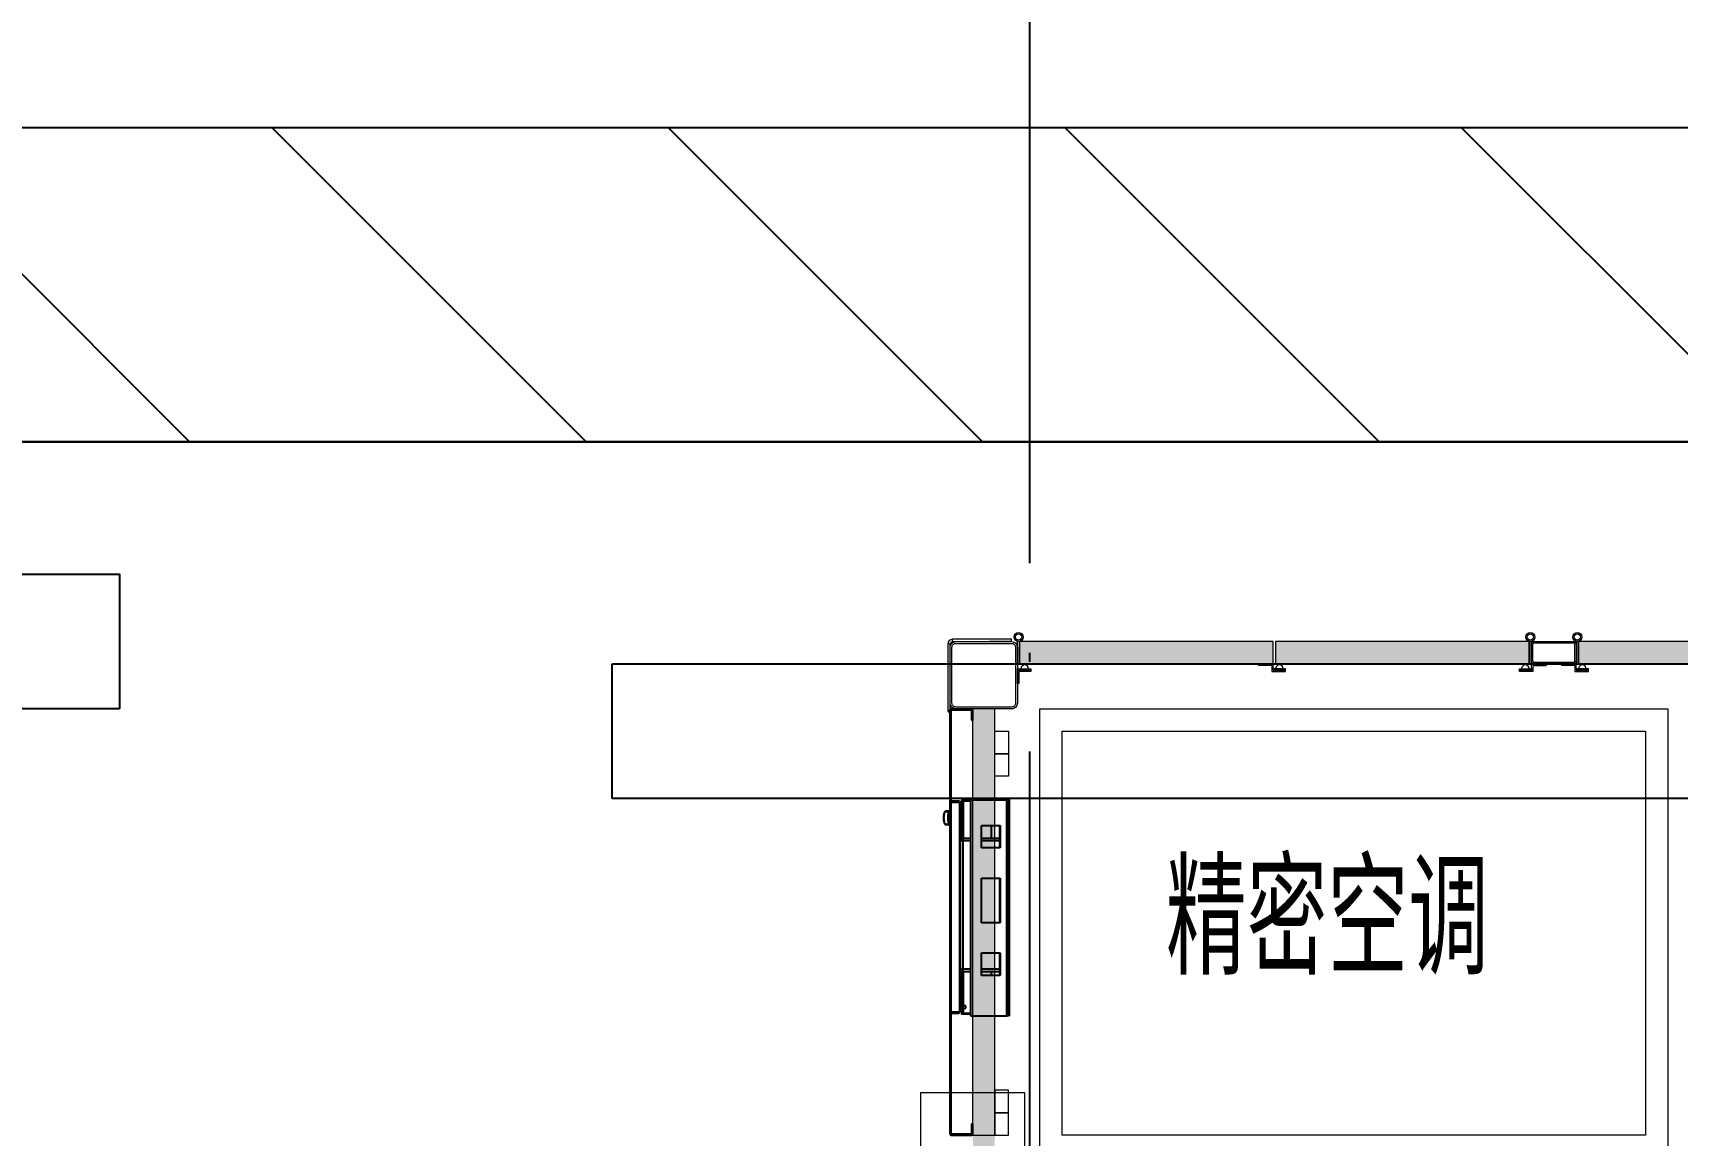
# Model space of a CAD drawing. Extents: x 758840 to 1108724, y -102573 to 143521.
# Drawn here: x 865511 to 869177, y 66682 to 69139 of the extents above; entities that cross this region are included whole.
import ezdxf
from ezdxf.xclip import XClip

# ---------------------------------------------------------------- set-up
doc = ezdxf.new("R2010")
doc.units = 0
doc.header["$LTSCALE"] = 1000
doc.header["$MEASUREMENT"] = 0
doc.linetypes.add('DASHDOT', pattern=[1, 0.5, -0.25, 0, -0.25])
doc.linetypes.add('DOTE', pattern=[2.42, 2, -0.2, 0.02, -0.2])
for name, color, linetype in [('02电气-设备', 255, 'Continuous'), ('02电气-设备基础', 252, 'Continuous'), ('DOTE', 8, 'DOTE'), ('DX', 3, 'DASHDOT'), ('LWIRE', 1, 'Continuous'), ('电缆沟', 2, 'Continuous'), ('空调标注', 3, 'Continuous'), ('钢构CAD-槽钢', 4, 'Continuous'), ('钢盖板', 6, 'Continuous')]:
    doc.layers.add(name, color=color, linetype=linetype)
doc.layers.add('细实线', color=3, linetype='Continuous', lineweight=5)
doc.styles.get("Standard").update_dxf_attribs({"font": 'gbenor.shx', "bigfont": 'gbcbig.shx'})

# ---------------------------------------------------------------- blocks, each defined once
blk = doc.blocks.new('A$C37F338BB')
at = {"color": 0, "lineweight": 15}
blk.add_lwpolyline([(0, 50), (30, 50), (30, 0), (0, 0)], close=True, dxfattribs=at)
blk = doc.blocks.new('40KW CRAC-1')
at = {"layer": 'DX', "linetype": 'ByBlock', "lineweight": 13}
for points in [[(-1400, 0), (-1400, 1000), (0, 1000), (0, 0)], [(-1350, 50), (-1350, 950), (-50, 950), (-50, 50)]]:
    blk.add_lwpolyline(points, close=True, dxfattribs=at)
at = {"layer": 'LWIRE', "lineweight": -3}
blk.add_text('精密空调', height=250, dxfattribs=at).set_placement((-1118.9, 407.3))
blk = doc.blocks.new('332525')
at = {"color": 0, "lineweight": 15}
for p, q in [((1935745.8, 679933.7), (1935745.8, 679960.7)), ((1935745.8, 679960.7), (1935748.8, 679960.7)), ((1935748.8, 679960.7), (1935748.8, 679930.7)), ((1935718.8, 679933.7), (1935745.8, 679933.7)), ((1935718.8, 679930.7), (1935718.8, 679933.7)), ((1935748.8, 679930.7), (1935718.8, 679930.7)), ((1935748.8, 679930.7), (1935745.8, 679930.7)), ((1935748.8, 679933.7), (1935748.8, 679930.7))]:
    blk.add_line(p, q, dxfattribs=at)
blk = doc.blocks.new('BD4-PAL0101-LVPM-07')
at = {"ltscale": 5}
h = blk.add_hatch(dxfattribs=at)
h.set_pattern_fill('隔热材料01', color=8, scale=80, angle=45)
h.set_pattern_definition([(315, (-6393581, 4851932.706), (28.28427125, 28.28427125), [4.0142, -35.9858]), (315, (-6393602.19, 4851911.516), (28.28427125, 28.28427125), [4.0142, -35.9858]), (135, (-6393568.565, 4851906.755), (-28.28427125, -28.28427125), [4.0142, -35.9858]), (135, (-6393576.24, 4851899.08), (-28.28427125, -28.28427125), [4.0142, -35.9858]), (225, (-6393553.707, 4851912.52), (28.28427125, -28.28427125), [40.0194, 0.0194]), (180, (-6393563.022, 4851906.045), (-28.2842, 28.2842), [3.4144, -53.1542]), (161.56505, (-6393538.152, 4851934.33), (-28.284169758, 28.28429741), [2.244, -87.1988]), (161.56505, (-6393566.436, 4851906.045), (-28.284169758, 28.28429741), [2.244, -87.1988]), (198.43495, (-6393530.48, 4851935.75), (-28.28429741, 28.28416976), [4.488, -84.9548]), (198.43495, (-6393558.764, 4851907.464), (-28.28429741, 28.28416976), [4.488, -84.9548]), (108.43495, (-6393543.119, 4851937.877), (-28.28429741, 28.284169758), [21.3712, -68.0716]), (108.43495, (-6393571.403, 4851909.593), (-28.28429741, 28.284169758), [21.3712, -68.0716]), (161.56505, (-6393552.715, 4851960.99), (-28.284169758, 28.28429741), [2.244, -87.1988]), (161.56505, (-6393581, 4851932.706), (-28.284169758, 28.28429741), [2.244, -87.1988]), (180, (-6393583.129, 4851933.415), (-28.2842, 28.2842), [3.4144, -53.1542]), (198.43495, (-6393558.26, 4851961.7), (-28.28429741, 28.28416976), [4.488, -84.9548]), (198.43495, (-6393586.543, 4851933.415), (-28.28429741, 28.28416976), [4.488, -84.9548]), (90, (-6393602.9, 4851913.645), (-28.2842, 28.2842), [3.4144, -53.1542]), (108.43495, (-6393573.905, 4851939.8), (-28.28429741, 28.284169758), [2.244, -87.1988]), (108.43495, (-6393602.19, 4851911.516), (-28.28429741, 28.284169758), [2.244, -87.1988]), (71.56505, (-6393574.615, 4851945.343), (-28.28416976, 28.28429741), [4.488, -84.9548]), (71.56505, (-6393602.9, 4851917.06), (-28.28416976, 28.28429741), [4.488, -84.9548]), (161.56505, (-6393550.793, 4851930.204), (-28.284169758, 28.28429741), [21.3712, -68.0716]), (161.56505, (-6393579.077, 4851901.92), (-28.284169758, 28.28429741), [21.3712, -68.0716]), (90, (-6393575.53, 4851893.538), (-28.2842, 28.2842), [3.4144, -53.1542]), (108.43495, (-6393547.244, 4851925.237), (-28.28429741, 28.284169758), [2.244, -87.1988]), (108.43495, (-6393575.529, 4851896.952), (-28.28429741, 28.284169758), [2.244, -87.1988]), (71.56505, (-6393548.664, 4851917.564), (-28.28416976, 28.28429741), [4.488, -84.9548]), (71.56505, (-6393576.948, 4851889.28), (-28.28416976, 28.28429741), [4.488, -84.9548])])
h.paths.add_polyline_path([(1915306.6, 710273.1), (1915872.1, 710273.1), (1915872.1, 710323.1), (1915306.6, 710323.1)])
h.paths.add_polyline_path([(1914736.1, 710273.1), (1915301.6, 710273.1), (1915301.6, 710323.1), (1914736.1, 710323.1)])
h.paths.add_polyline_path([(1916874.6, 710323.1), (1915982.1, 710323.1), (1915982.1, 710273.1), (1916874.6, 710273.1)])
h.paths.add_polyline_path([(1917772.1, 710323.1), (1916879.6, 710323.1), (1916879.6, 710273.1), (1917772.1, 710273.1)])
h.paths.add_polyline_path([(1917882.1, 710273.1), (1918774.6, 710273.1), (1918774.6, 710323.1), (1917882.1, 710323.1)])
h.paths.add_polyline_path([(1918779.6, 710323.1), (1918779.6, 710273.1), (1919672.1, 710273.1), (1919672.1, 710323.1)])
h.paths.add_polyline_path([(1920874.6, 710323.1), (1919782.1, 710323.1), (1919782.1, 710273.1), (1920874.6, 710273.1)])
h.paths.add_polyline_path([(1920879.6, 710323.1), (1920879.6, 710273.1), (1921972.1, 710273.1), (1921972.1, 710323.1)])
h.paths.add_polyline_path([(1923279.6, 710323.1), (1922082.1, 710323.1), (1922082.1, 710273.1), (1923279.6, 710273.1)])
h.paths.add_polyline_path([(1923284.6, 710323.1), (1923284.6, 710273.1), (1924482.1, 710273.1), (1924482.1, 710323.1)])
h.paths.add_polyline_path([(1925884.6, 710323.1), (1924592.1, 710323.1), (1924592.1, 710273.1), (1925884.6, 710273.1)])
h.paths.add_polyline_path([(1925889.6, 710323.1), (1925889.6, 710273.1), (1927182.1, 710273.1), (1927182.1, 710323.1)])
h.paths.add_polyline_path([(1927292.1, 710323.1), (1928132.1, 710323.1), (1928132.1, 710273.1), (1927292.1, 710273.1)])
h = blk.add_hatch(dxfattribs=at)
h.set_pattern_fill('隔热材料01', color=8, scale=80, angle=225)
h.set_pattern_definition([(135, (10236449.1, -3421976.445), (-28.28427125, -28.28427125), [4.0142, -35.9858]), (135, (10236470.29, -3421955.255), (-28.28427125, -28.28427125), [4.0142, -35.9858]), (315, (10236436.666, -3421950.493), (28.28427125, 28.28427125), [4.0142, -35.9858]), (315, (10236444.34, -3421942.82), (28.28427125, 28.28427125), [4.0142, -35.9858]), (45, (10236421.81, -3421956.26), (-28.28427125, 28.28427125), [40.0194, 0.0194]), (360, (10236431.123, -3421949.784), (28.2842, -28.2842), [3.4144, -53.1542]), (341.56505, (10236406.253, -3421978.068), (28.284169758, -28.28429741), [2.244, -87.1988]), (341.56505, (10236434.537, -3421949.784), (28.284169758, -28.28429741), [2.244, -87.1988]), (18.43495, (10236398.58, -3421979.487), (28.28429741, -28.28416976), [4.488, -84.9548]), (18.43495, (10236426.865, -3421951.203), (28.28429741, -28.28416976), [4.488, -84.9548]), (288.43495, (10236411.22, -3421981.616), (28.28429741, -28.284169758), [21.3712, -68.0716]), (288.43495, (10236439.504, -3421953.332), (28.28429741, -28.284169758), [21.3712, -68.0716]), (341.56505, (10236420.817, -3422004.729), (28.284169758, -28.28429741), [2.244, -87.1988]), (341.56505, (10236449.1, -3421976.445), (28.284169758, -28.28429741), [2.244, -87.1988]), (360, (10236451.23, -3421977.154), (28.2842, -28.2842), [3.4144, -53.1542]), (18.43495, (10236426.36, -3422005.44), (28.28429741, -28.28416976), [4.488, -84.9548]), (18.43495, (10236454.644, -3421977.154), (28.28429741, -28.28416976), [4.488, -84.9548]), (270, (10236471, -3421957.384), (28.2842, -28.2842), [3.4144, -53.1542]), (288.43495, (10236442.006, -3421983.539), (28.28429741, -28.284169758), [2.244, -87.1988]), (288.43495, (10236470.29, -3421955.255), (28.28429741, -28.284169758), [2.244, -87.1988]), (251.56505, (10236442.716, -3421989.082), (28.28416976, -28.28429741), [4.488, -84.9548]), (251.56505, (10236471, -3421960.798), (28.28416976, -28.28429741), [4.488, -84.9548]), (341.56505, (10236418.894, -3421973.943), (28.284169758, -28.28429741), [21.3712, -68.0716]), (341.56505, (10236447.178, -3421945.658), (28.284169758, -28.28429741), [21.3712, -68.0716]), (270, (10236443.63, -3421937.277), (28.2842, -28.2842), [3.4144, -53.1542]), (288.43495, (10236415.346, -3421968.975), (28.28429741, -28.284169758), [2.244, -87.1988]), (288.43495, (10236443.63, -3421940.691), (28.28429741, -28.284169758), [2.244, -87.1988]), (251.56505, (10236416.765, -3421961.303), (28.28416976, -28.28429741), [4.488, -84.9548]), (251.56505, (10236445.05, -3421933.02), (28.28416976, -28.28429741), [4.488, -84.9548])])
edge = h.paths.add_edge_path()
edge.add_line((1914681.1, 709223.1), (1914681.1, 710173.1))
edge.add_line((1914631.1, 710173.1), (1914631.1, 709223.1))
edge.add_line((1914681.1, 708123.1), (1914681.1, 707283.1))
edge.add_line((1914631.1, 707283.1), (1914631.1, 708123.1))
at = {"linetype": 'ByBlock', "lineweight": 15}
for p, q in [((1914581.3, 710318.1), (1914576.1, 710318.1)), ((1914581.1, 710166.1), (1914581.1, 710316.1)), ((1914718.1, 710328.1), (1914586.1, 710328.1)), ((1914586.1, 710322.8), (1914586.1, 710328.1)), ((1914588.1, 710323.1), (1914593.7, 710323.1)), ((1915301.6, 710323.1, 0), (1914736.1, 710323.1, 0)), ((1914736.1, 710323.1, 0), (1914736.1, 710273.1, 0)), ((1915301.6, 710273.1, 0), (1915301.6, 710323.1, 0)), ((1915872.1, 710323.1, 0), (1915306.6, 710323.1, 0)), ((1915306.6, 710323.1, 0), (1915306.6, 710273.1, 0)), ((1915872.1, 710273.1, 0), (1915872.1, 710323.1, 0)), ((1916874.6, 710323.1), (1915982.1, 710323.1)), ((1915982.1, 710323.1), (1915982.1, 710273.1)), ((1914736.1, 710273.1, 0), (1915301.6, 710273.1, 0)), ((1915306.6, 710273.1, 0), (1915872.1, 710273.1, 0)), ((1915982.1, 710273.1), (1916874.6, 710273.1)), ((1914731.1, 710219.4), (1914731.4, 710219.1)), ((1914731.1, 710192.4), (1914731.4, 710192.1)), ((1914581.1, 710169.1), (1914576.1, 710169.1)), ((1914579.1, 710166.1), (1914581.1, 710166.1))]:
    blk.add_line(p, q, dxfattribs=at)
at = {"lineweight": 15}
for p, q in [((1914718.1, 710323.1), (1914718.1, 710328.1)), ((1914731.6, 710273.1), (1914731.6, 710323.3)), ((1914735.6, 710273.1), (1914735.6, 710323.3)), ((1915872.6, 710273.1, 0), (1915872.6, 710323.3, 0)), ((1915876.6, 710273.1, 0), (1915876.6, 710323.3, 0)), ((1915973.9, 710279.1, 0), (1915973.9, 710317.1, 0)), ((1915977.6, 710273.1, 0), (1915977.6, 710323.3, 0)), ((1915981.6, 710273.1, 0), (1915981.6, 710323.3, 0)), ((1914731.1, 710259.6), (1914731.1, 710262.6)), ((1914731.1, 710262.6), (1914761.1, 710262.6)), ((1914731.6, 710273.1), (1914735.6, 710273.1)), ((1914761.1, 710262.6), (1914761.1, 710259.6)), ((1915301.6, 710273.1, 0), (1915268.6, 710273.1, 0)), ((1915268.6, 710273.1, 0), (1915268.6, 710270.1, 0)), ((1915298.6, 710270.1, 0), (1915268.6, 710270.1, 0)), ((1915298.6, 710270.1, 0), (1915298.6, 710256.6, 0)), ((1915301.6, 710259.6, 0), (1915301.6, 710273.1, 0)), ((1915301.6, 710263.4, 0), (1915301.6, 710259.6, 0)), ((1915328.6, 710262.6, 0), (1915301.6, 710262.6, 0)), ((1915328.6, 710259.6, 0), (1915328.6, 710262.6, 0)), ((1915850.1, 710259.6, 0), (1915850.1, 710262.6, 0)), ((1915850.1, 710262.6, 0), (1915877.1, 710262.6, 0)), ((1915872.6, 710273.1, 0), (1915876.6, 710273.1, 0)), ((1915877.1, 710259.6, 0), (1915877.1, 710273.1, 0)), ((1915877.1, 710273.1, 0), (1915910.1, 710273.1, 0)), ((1915877.1, 710263.4, 0), (1915877.1, 710259.6, 0)), ((1915880.1, 710270.1, 0), (1915880.1, 710256.6, 0)), ((1915880.1, 710270.1, 0), (1915910.1, 710270.1, 0)), ((1915910.1, 710273.1, 0), (1915910.1, 710270.1, 0)), ((1915977.1, 710273.1, 0), (1915944.1, 710273.1, 0)), ((1915944.1, 710273.1, 0), (1915944.1, 710270.1, 0)), ((1915974.1, 710270.1, 0), (1915944.1, 710270.1, 0)), ((1915974.1, 710270.1, 0), (1915974.1, 710256.6, 0)), ((1915977.1, 710259.6, 0), (1915977.1, 710273.1, 0)), ((1915977.1, 710263.4, 0), (1915977.1, 710259.6, 0)), ((1916004.1, 710262.6, 0), (1915977.1, 710262.6, 0)), ((1915977.6, 710273.1, 0), (1915981.6, 710273.1, 0)), ((1916004.1, 710259.6, 0), (1916004.1, 710262.6, 0)), ((1914731.1, 710259.6), (1914758.1, 710259.6)), ((1914758.1, 710259.6), (1914731.1, 710259.6)), ((1915298.6, 710259.6, 0), (1915298.6, 710256.6, 0)), ((1915298.6, 710256.6, 0), (1915328.6, 710256.6, 0)), ((1915298.6, 710256.6, 0), (1915301.6, 710256.6, 0)), ((1915328.6, 710259.6, 0), (1915301.6, 710259.6, 0)), ((1915301.6, 710259.6, 0), (1915328.6, 710259.6, 0)), ((1915328.6, 710256.6, 0), (1915328.6, 710259.6, 0)), ((1915850.1, 710259.6, 0), (1915877.1, 710259.6, 0)), ((1915850.1, 710256.6, 0), (1915850.1, 710259.6, 0)), ((1915877.1, 710259.6, 0), (1915850.1, 710259.6, 0)), ((1915880.1, 710256.6, 0), (1915850.1, 710256.6, 0)), ((1915880.1, 710256.6, 0), (1915877.1, 710256.6, 0)), ((1915880.1, 710259.6, 0), (1915880.1, 710256.6, 0)), ((1915974.1, 710259.6, 0), (1915974.1, 710256.6, 0)), ((1915974.1, 710256.6, 0), (1916004.1, 710256.6, 0)), ((1915974.1, 710256.6, 0), (1915977.1, 710256.6, 0)), ((1916004.1, 710259.6, 0), (1915977.1, 710259.6, 0)), ((1915977.1, 710259.6, 0), (1916004.1, 710259.6, 0)), ((1916004.1, 710256.6, 0), (1916004.1, 710259.6, 0)), ((1914681.1, 710173.1), (1914631.1, 710173.1)), ((1914631.1, 710173.1), (1914631.1, 709973.1)), ((1914681.1, 710173.1), (1914631.1, 710173.1)), ((1914631.1, 710173.1), (1914631.1, 709223.1)), ((1914681.1, 709973.1), (1914681.1, 710173.1)), ((1914681.1, 709223.1), (1914681.1, 710173.1)), ((1914631.1, 709973.1), (1914681.1, 709973.1)), ((1914747.3, 709317.6), (1914514.8, 709317.6)), ((1914514.8, 709317.6), (1914514.8, 708123.1)), ((1914747.3, 708123.1), (1914747.3, 709317.6)), ((1914631.1, 709223.1), (1914681.1, 709223.1))]:
    blk.add_line(p, q, dxfattribs=at)
at = {"linetype": 'Continuous', "lineweight": 15}
blk.add_line((1915268.8, 710284.5, 0), (1915268.8, 710284.5, 0), dxfattribs=at)
at = {"linetype": 'Continuous', "lineweight": 25}
for p, q in [((1914581.1, 709225.3), (1914581.1, 710170.9)), ((1914581.1, 709967.1), (1914581.1, 710170.9)), ((1914583.1, 709225.3), (1914583.1, 710170.9)), ((1914583.1, 709967.1), (1914583.1, 710170.9)), ((1914583.3, 710173.1), (1914628.9, 710173.1)), ((1914583.3, 710173.1), (1914628.9, 710173.1)), ((1914583.3, 710171.1), (1914628.9, 710171.1)), ((1914583.3, 710171.1), (1914628.9, 710171.1)), ((1914629.1, 710170.9), (1914629.1, 710148.1)), ((1914629.1, 710170.9), (1914629.1, 710148.1)), ((1914631.1, 710170.9), (1914631.1, 710148.1)), ((1914631.1, 710170.9), (1914631.1, 710148.1)), ((1914629.1, 710148.1), (1914631.1, 710148.1)), ((1914629.1, 710148.1), (1914631.1, 710148.1)), ((1914608.3, 709969.1), (1914608, 709969.1)), ((1914626.3, 709969.1), (1914608.3, 709969.1)), ((1914608.3, 709969.1), (1914608.3, 709967.9)), ((1914626.3, 709973.1), (1914626.3, 709970.1)), ((1914626.3, 709973.1), (1914707.3, 709973.1)), ((1914626.3, 709970.1), (1914707.3, 709970.1)), ((1914626.3, 709970.1), (1914626.3, 709489.1)), ((1914707.3, 709970.1), (1914707.3, 709973.1)), ((1914707.3, 709940.1), (1914707.3, 709970.1)), ((1914711.1, 709973.1), (1914711.1, 709489.1)), ((1914713.5, 709973.1), (1914711.1, 709973.1)), ((1914713.5, 709489.1), (1914713.5, 709973.1)), ((1914578, 709945.3), (1914572.1, 709945.1)), ((1914572.1, 709945.1), (1914572.1, 709945)), ((1914572.1, 709945), (1914573.6, 709945)), ((1914572.1, 709944.5), (1914577.8, 709944.6)), ((1914573.6, 709945), (1914578, 709945.2)), ((1914577.8, 709944.6), (1914577.8, 709944.6)), ((1914577.8, 709944.6), (1914577.8, 709915.6)), ((1914578, 709945.3), (1914578, 709945.2)), ((1914579.5, 709945.6), (1914578.7, 709945.6)), ((1914578.7, 709945.6), (1914578.7, 709914.6)), ((1914579.5, 709945.6), (1914579.5, 709914.6)), ((1914581.1, 709944.1), (1914580.5, 709944.1)), ((1914583.1, 709967.1), (1914581.1, 709967.1)), ((1914583.1, 709965.1), (1914581.1, 709965.1)), ((1914581.1, 709965.1), (1914581.1, 709497.1)), ((1914602.1, 709967.1), (1914583.1, 709967.1)), ((1914583.1, 709965.6), (1914602.1, 709965.6)), ((1914583.1, 709497.1), (1914583.1, 709965.1)), ((1914583.1, 709965.1), (1914602.1, 709965.1)), ((1914602.1, 709967.1), (1914602.1, 709965.6)), ((1914602.1, 709965.1), (1914602.1, 709497.1)), ((1914602.1, 709955.3), (1914605.8, 709955.3)), ((1914602.1, 709954.1), (1914605.8, 709954.1)), ((1914607.5, 709954.1), (1914605.8, 709954.1)), ((1914605.8, 709954.1), (1914605.8, 709883.6)), ((1914606.3, 709967.4), (1914606.3, 709967.6)), ((1914606.3, 709967.6), (1914606.3, 709967.6)), ((1914606.3, 709955.8), (1914606.3, 709967.4)), ((1914606.3, 709954.1), (1914606.3, 709954.2)), ((1914607.5, 709967.6), (1914608, 709967.6)), ((1914607.5, 709955.8), (1914607.5, 709967.4)), ((1914608.1, 709965), (1914607.5, 709965)), ((1914608.1, 709964.9), (1914607.5, 709965)), ((1914607.7, 709961.9), (1914607.5, 709960.3)), ((1914607.5, 709954.1), (1914607.5, 709955.8)), ((1914607.5, 709955.8), (1914608.1, 709955.7)), ((1914608.1, 709955), (1914607.5, 709955)), ((1914607.5, 709884.4), (1914607.5, 709954.1)), ((1914608.1, 709961.8), (1914607.7, 709961.9)), ((1914608, 709967.9), (1914608.3, 709967.9)), ((1914626.3, 709967.6), (1914608, 709967.6)), ((1914608, 709967.6), (1914608, 709965)), ((1914608, 709941), (1914608, 709884.5)), ((1914608.1, 709884.5), (1914608.1, 709965.4)), ((1914608.1, 709965.4), (1914609.3, 709965.4)), ((1914608.3, 709967.9), (1914626.3, 709967.9)), ((1914609.3, 709965.4), (1914609.8, 709965.4)), ((1914609.3, 709884.6), (1914609.3, 709965.4)), ((1914611.8, 709967.4), (1914609.8, 709965.4)), ((1914609.8, 709965.4), (1914609.8, 709884.6)), ((1914626.3, 709967.4), (1914611.8, 709967.4)), ((1914624.3, 709967.6), (1914624.3, 709967.9)), ((1914711.1, 709968.1), (1914707.3, 709968.1)), ((1914707.3, 709495.1), (1914707.3, 709967.1)), ((1914709.3, 709940.1), (1914707.3, 709940.1)), ((1914709.3, 709494.1), (1914709.3, 709968.1)), ((1914568.4, 709918.2), (1914568.8, 709917.2)), ((1914577.8, 709915.5), (1914572.1, 709915.7)), ((1914572.1, 709915.2), (1914572.1, 709915.1)), ((1914573.5, 709915.1), (1914572.1, 709915.2)), ((1914572.1, 709915.1), (1914578, 709914.9)), ((1914578, 709915), (1914573.5, 709915.1)), ((1914577.8, 709915.5), (1914577.8, 709915.6)), ((1914578, 709915), (1914578, 709914.9)), ((1914578.7, 709914.6), (1914579.5, 709914.6)), ((1914580.5, 709916.1), (1914581.1, 709916.1)), ((1914651.1, 709913.1), (1914692.3, 709913.1)), ((1914651.1, 709863.1), (1914651.1, 709913.1)), ((1914672.3, 709913.1), (1914672.3, 709884.6)), ((1914691.1, 709913.1), (1914691.1, 709863.1)), ((1914692.3, 709913.1), (1914692.3, 709863.1)), ((1914603.1, 709878.6), (1914603.1, 709566.6)), ((1914609.1, 709878.6), (1914603.1, 709878.6)), ((1914609.1, 709884.6), (1914626.3, 709884.6)), ((1914609.1, 709884.6), (1914609.1, 709882.8)), ((1914609.1, 709882.8), (1914609.1, 709878.6)), ((1914609.1, 709878.6), (1914609.1, 709566.6)), ((1914626.3, 709878.6), (1914609.1, 709878.6)), ((1914651.1, 709884.6), (1914691.1, 709884.6)), ((1914691.1, 709878.6), (1914651.1, 709878.6)), ((1914692.3, 709863.1), (1914651.1, 709863.1)), ((1914651.1, 709696.1), (1914651.1, 709796.1)), ((1914651.1, 709796.1), (1914692.3, 709796.1)), ((1914691.1, 709796.1), (1914691.1, 709696.1)), ((1914692.3, 709796.1), (1914692.3, 709696.1)), ((1914692.3, 709696.1), (1914651.1, 709696.1)), ((1914651.1, 709579.1), (1914651.1, 709629.1)), ((1914651.1, 709629.1), (1914692.3, 709629.1)), ((1914691.1, 709629.1), (1914691.1, 709579.1)), ((1914692.3, 709629.1), (1914692.3, 709579.1)), ((1914603.1, 709593.6), (1914609.1, 709593.6)), ((1914605.8, 709588.6), (1914605.8, 709528.1)), ((1914607.5, 709528.1), (1914607.5, 709587.8)), ((1914608, 709587.7), (1914608, 709512.7)), ((1914608.1, 709512.7), (1914608.1, 709587.7)), ((1914609.1, 709593.6), (1914609.1, 709589.3)), ((1914609.1, 709593.6), (1914626.3, 709593.6)), ((1914609.1, 709589.3), (1914609.1, 709587.6)), ((1914609.1, 709587.6), (1914626.3, 709587.6)), ((1914609.3, 709512.6), (1914609.3, 709587.6)), ((1914609.8, 709587.6), (1914609.8, 709510.9)), ((1914651.1, 709593.6), (1914691.1, 709593.6)), ((1914651.1, 709587.6), (1914691.1, 709587.6)), ((1914692.3, 709579.1), (1914651.1, 709579.1)), ((1914672.3, 709587.6), (1914672.3, 709579.1)), ((1914581.1, 709497.1), (1914583.1, 709497.1)), ((1914581.1, 709225.3), (1914581.1, 709495.1)), ((1914602.1, 709497.1), (1914583.1, 709497.1)), ((1914600.1, 709496.6), (1914583.1, 709496.6)), ((1914583.1, 709495.1), (1914600.1, 709495.1)), ((1914583.1, 709225.3), (1914583.1, 709495.1)), ((1914599.1, 709496.6), (1914599.1, 709497.1)), ((1914605.8, 709528.1), (1914602.1, 709528.1)), ((1914605.8, 709526.9), (1914602.1, 709526.9)), ((1914604.8, 709517.4), (1914602.1, 709517.4)), ((1914602.1, 709514.9), (1914603.8, 709514.9)), ((1914603.8, 709514.9), (1914603.8, 709515.9)), ((1914606.3, 709515.9), (1914603.8, 709515.9)), ((1914603.8, 709501.4), (1914603.8, 709514.9)), ((1914603.8, 709514.9), (1914606.3, 709514.9)), ((1914603.8, 709501.4), (1914603.8, 709500.4)), ((1914603.8, 709501.4), (1914606.3, 709501.4)), ((1914606.3, 709500.4), (1914603.8, 709500.4)), ((1914605.8, 709528.1), (1914607.5, 709528.1)), ((1914606.3, 709528), (1914606.3, 709528.1)), ((1914606.3, 709526.4), (1914606.3, 709494.8)), ((1914606.3, 709494.6), (1914606.3, 709494.8)), ((1914606.3, 709494.6), (1914606.3, 709494.6)), ((1914607.5, 709526.4), (1914607.5, 709528.1)), ((1914607.5, 709494.8), (1914607.5, 709526.4)), ((1914609.2, 709512.7), (1914607.5, 709512.7)), ((1914607.5, 709504), (1914609.2, 709504)), ((1914607.5, 709494.6), (1914608, 709494.6)), ((1914608, 709504), (1914608, 709494.6)), ((1914608, 709494.6), (1914626.3, 709494.6)), ((1914608.3, 709494.3), (1914608, 709494.3)), ((1914608.3, 709493.1), (1914608, 709493.1)), ((1914608.1, 709496.8), (1914608.1, 709504)), ((1914609.3, 709496.8), (1914608.1, 709496.8)), ((1914626.3, 709494.3), (1914608.3, 709494.3)), ((1914608.3, 709494.3), (1914608.3, 709493.1)), ((1914608.3, 709493.1), (1914626.3, 709493.1)), ((1914609.2, 709504), (1914609.2, 709512.7)), ((1914609.5, 709512.4), (1914609.2, 709512.7)), ((1914609.2, 709504), (1914609.5, 709504.3)), ((1914609.3, 709496.8), (1914609.3, 709504.1)), ((1914609.3, 709496.8), (1914609.8, 709496.8)), ((1914609.5, 709504.3), (1914609.5, 709512.4)), ((1914616.4, 709510.9), (1914609.5, 709510.9)), ((1914609.5, 709505.9), (1914616.4, 709505.9)), ((1914609.8, 709505.9), (1914609.8, 709496.8)), ((1914609.8, 709496.8), (1914611.8, 709494.8)), ((1914611.8, 709494.8), (1914626.3, 709494.8)), ((1914616.4, 709508.4), (1914616.4, 709510.9)), ((1914616.4, 709505.9), (1914616.4, 709508.4)), ((1914624.3, 709494.3), (1914624.3, 709494.6)), ((1914707.3, 709522.1), (1914709.3, 709522.1)), ((1914707.3, 709489.1), (1914707.3, 709522.1)), ((1914707.3, 709494.1), (1914711.1, 709494.1)), ((1914626.3, 709489.1), (1914707.3, 709489.1)), ((1914713.5, 709489.1), (1914711.1, 709489.1)), ((1914629.1, 709248.1), (1914631.1, 709248.1)), ((1914629.1, 709248.1), (1914629.1, 709225.3)), ((1914631.1, 709248.1), (1914631.1, 709225.3)), ((1914628.9, 709225.1), (1914583.3, 709225.1)), ((1914583.3, 709223.1), (1914628.9, 709223.1)), ((1914628.9, 709223.1), (1914583.3, 709223.1))]:
    blk.add_line(p, q, dxfattribs=at)
at = {"lineweight": -3}
blk.add_line((1914583.1, 709495.1), (1914581.1, 709495.1), dxfattribs=at)
at = {"linetype": 'Continuous', "lineweight": 25, "flags": 128}
for points in [[(1914608.1, 709941.1), (1914607.8, 709940.9), (1914607.4, 709940.6)], [(1914607.5, 709965), (1914607.5, 709964.9), (1914607.7, 709964.7), (1914607.8, 709964.5), (1914607.9, 709964.1), (1914607.9, 709963.6), (1914607.9, 709963.1), (1914607.8, 709962.5), (1914607.7, 709961.9)], [(1914589.3, 709496.6), (1914587.9, 709496.8), (1914587, 709497.1)]]:
    blk.add_lwpolyline(points, dxfattribs=at)
at = {"lineweight": 15}
for points in [[(1914711.1, 709323.1), (1914681.1, 709323.1), (1914681.1, 709273.1), (1914711.1, 709273.1)], [(1914711.1, 709273.1), (1914681.1, 709273.1), (1914681.1, 709223.1), (1914711.1, 709223.1)]]:
    blk.add_lwpolyline(points, close=True, dxfattribs=at)
for centre, radius in [((1914733.6, 710333.1), 10), ((1914733.6, 710333.1), 7), ((1915874.6, 710333.1, 0), 10), ((1915874.6, 710333.1, 0), 7), ((1915979.6, 710333.1, 0), 10), ((1915979.6, 710333.1, 0), 7)]:
    blk.add_circle(centre, radius, dxfattribs=at)
at = {"linetype": 'ByBlock', "lineweight": 15}
for centre, radius, start, end in [((1914586.1, 710318.1), 10, 90, 180), ((1914588.1, 710316.1), 7, 90, 180), ((1914579.1, 710169.1), 3, 180, 270)]:
    blk.add_arc(centre, radius, start, end, dxfattribs=at)
at = {"lineweight": 15}
for centre in [(1914747.6, 710262.6), (1915315.1, 710262.6, 0), (1915863.6, 710262.6, 0), (1915990.6, 710262.6, 0)]:
    blk.add_arc(centre, 8.49, 0, 180, dxfattribs=at)
at = {"linetype": 'Continuous', "lineweight": 25}
for centre, radius, start, end in [((1914583.3, 710170.9), 2.2, 90, 180), ((1914583.3, 710170.9), 2.2, 90, 180), ((1914583.3, 710170.9), 0.2, 90, 180), ((1914583.3, 710170.9), 0.2, 90, 180), ((1914628.9, 710170.9), 2.2, 0, 90), ((1914628.9, 710170.9), 2.2, 0, 90), ((1914628.9, 710170.9), 0.2, 0, 90), ((1914628.9, 710170.9), 0.2, 0, 90), ((1914608, 709967.4), 1.7, 90, 180), ((1914707.3, 709971.1), 2, 270, 90), ((1914578.7, 709944.6), 1, 90, 134.4171), ((1914579.5, 709944.6), 1, 0, 90), ((1914583.1, 709965.1), 2, 90, 180), ((1914583.1, 709965.1), 0.5, 90, 180), ((1914605.8, 709955.8), 1.7, 270, 0), ((1914605.8, 709955.8), 0.5, 270, 0), ((1914608, 709967.4), 0.5, 90, 180), ((1914578.7, 709915.6), 1, 225.5829, 270), ((1914579.5, 709915.6), 1, 270, 0), ((1914609.1, 709878.6), 6, 90, 180), ((1914609.1, 709593.6), 6, 180, 270), ((1914583.1, 709497.1), 2, 180, 270), ((1914583.1, 709497.1), 0.5, 180, 270), ((1914600.1, 709497.1), 2, 270, 0), ((1914600.1, 709497.1), 0.5, 270, 0), ((1914605.8, 709526.4), 1.7, 0, 90), ((1914605.8, 709526.4), 0.5, 0, 90), ((1914608, 709494.8), 1.7, 180, 270), ((1914608, 709494.8), 0.5, 180, 270), ((1914707.3, 709491.1), 2, 270, 90), ((1914583.3, 709225.3), 2.2, 180, 270), ((1914583.3, 709225.3), 0.2, 180, 270), ((1914628.9, 709225.3), 0.2, 270, 0), ((1914628.9, 709225.3), 2.2, 270, 0)]:
    blk.add_arc(centre, radius, start, end, dxfattribs=at)
for points, knots in [([(1914567, 709930.1), (1914567, 709932.1), (1914567.1, 709936.1), (1914568, 709940), (1914568.4, 709942)], [0, 0, 0, 0, 0.499229, 1, 1, 1, 1]), ([(1914568.8, 709918.4), (1914568.4, 709920.3), (1914567.6, 709924.2), (1914567.3, 709930.1), (1914567.6, 709936), (1914568.4, 709939.9), (1914568.8, 709941.8)], [0, 0, 0, 0, 0.2500249, 0.5000005, 0.749976, 1, 1, 1, 1]), ([(1914572.1, 709945), (1914571.6, 709944.9), (1914570.7, 709944.8), (1914569.5, 709944), (1914568.7, 709943), (1914568.5, 709942.3), (1914568.4, 709942)], [0, 0, 0, 0, 0.291371, 0.555228, 0.791467, 1, 1, 1, 1]), ([(1914568.8, 709941.8), (1914568.8, 709941.8), (1914568.7, 709941.8), (1914568.6, 709941.9), (1914568.5, 709941.9), (1914568.4, 709941.9), (1914568.4, 709941.9), (1914568.4, 709941.9), (1914568.4, 709942)], [0, 0, 0, 0, 0.239839, 0.368614, 0.500073, 0.63148, 0.760265, 1, 1, 1, 1]), ([(1914568.8, 709941.8), (1914569, 709942.2), (1914569.2, 709942.9), (1914570, 709943.7), (1914571, 709944.3), (1914571.8, 709944.4), (1914572.1, 709944.5)], [0, 0, 0, 0, 0.249771, 0.499736, 0.749819, 1, 1, 1, 1]), ([(1914572.2, 709945.1), (1914571.9, 709945.1), (1914571.2, 709945), (1914570.3, 709944.6), (1914569.5, 709944), (1914569.1, 709943.5), (1914568.9, 709943.2)], [0, 0, 0, 0, 0.238586, 0.489716, 0.746233, 1, 1, 1, 1]), ([(1914572.1, 709945), (1914572.1, 709945), (1914572.1, 709944.9), (1914572.1, 709944.8), (1914572.1, 709944.7), (1914572.1, 709944.5), (1914572.1, 709944.5)], [0, 0, 0, 0, 0.250006, 0.500002, 0.749999, 1, 1, 1, 1]), ([(1914577.8, 709944.6), (1914577.4, 709943.1), (1914576.7, 709939.9), (1914576.1, 709935.1), (1914575.9, 709930.2), (1914576.1, 709925.2), (1914576.7, 709920.3), (1914577.4, 709917.1), (1914577.8, 709915.5)], [0, 0, 0, 0, 0.164053, 0.328105, 0.496926, 0.665747, 0.832274, 1, 1, 1, 1]), ([(1914577.8, 709944.6), (1914577.8, 709944.7), (1914577.8, 709944.7), (1914577.8, 709944.8), (1914577.9, 709944.9), (1914577.9, 709945), (1914577.9, 709945), (1914578, 709945.1), (1914578, 709945.1), (1914578, 709945.2), (1914578, 709945.2), (1914578, 709945.2)], [0, 0, 0, 0, 0.127346, 0.267098, 0.408416, 0.504422, 0.533745, 0.550848, 0.799618, 0.902892, 1, 1, 1, 1]), ([(1914580.5, 709915.6), (1914580.5, 709915.6), (1914580.5, 709915.7), (1914580.5, 709916.6), (1914580.5, 709917.9), (1914580.5, 709919.8), (1914580.5, 709922.1), (1914580.5, 709924.7), (1914580.5, 709927.4), (1914580.5, 709930.1), (1914580.5, 709932.8), (1914580.5, 709935.5), (1914580.5, 709938.1), (1914580.5, 709940.4), (1914580.5, 709942.3), (1914580.5, 709943.6), (1914580.5, 709944.4), (1914580.5, 709944.5), (1914580.5, 709944.6)], [0, 0, 0, 0, 0.058271, 0.120022, 0.184331, 0.25, 0.315669, 0.379979, 0.441729, 0.5, 0.558271, 0.620021, 0.684331, 0.75, 0.815669, 0.879978, 0.941729, 1, 1, 1, 1]), ([(1914568.4, 709918.2), (1914568, 709920.2), (1914567.1, 709924.1), (1914567, 709928.1), (1914567, 709930.1)], [0, 0, 0, 0, 0.500776, 1, 1, 1, 1]), ([(1914568.4, 709918.2), (1914568.4, 709918.2), (1914568.4, 709918.2), (1914568.4, 709918.3), (1914568.5, 709918.3), (1914568.6, 709918.3), (1914568.7, 709918.3), (1914568.8, 709918.4), (1914568.8, 709918.4)], [0, 0, 0, 0, 0.239736, 0.368522, 0.499927, 0.631387, 0.76016, 1, 1, 1, 1]), ([(1914572.1, 709915.7), (1914571.8, 709915.8), (1914571, 709915.9), (1914570, 709916.4), (1914569.2, 709917.3), (1914569, 709918), (1914568.8, 709918.4)], [0, 0, 0, 0, 0.250179, 0.500264, 0.750231, 1, 1, 1, 1]), ([(1914568.8, 709917.2), (1914569, 709916.9), (1914569.5, 709916.2), (1914570.7, 709915.4), (1914571.6, 709915.3), (1914572.1, 709915.2)], [0, 0, 0, 0, 0.298501, 0.63184, 1, 1, 1, 1]), ([(1914568.9, 709917), (1914569.1, 709916.7), (1914569.5, 709916.2), (1914570.3, 709915.6), (1914571.2, 709915.2), (1914571.9, 709915.1), (1914572.2, 709915.1)], [0, 0, 0, 0, 0.253767, 0.510284, 0.761414, 1, 1, 1, 1]), ([(1914572.1, 709915.7), (1914572.1, 709915.6), (1914572.1, 709915.5), (1914572.1, 709915.4), (1914572.1, 709915.2), (1914572.1, 709915.2), (1914572.1, 709915.2)], [0, 0, 0, 0, 0.25, 0.499994, 0.749996, 1, 1, 1, 1]), ([(1914578, 709915), (1914578, 709915), (1914578, 709915), (1914578, 709915.1), (1914577.9, 709915.1), (1914577.9, 709915.2), (1914577.8, 709915.3), (1914577.8, 709915.4), (1914577.8, 709915.5), (1914577.8, 709915.5)], [0, 0, 0, 0, 0.097423, 0.201002, 0.450505, 0.498819, 0.734668, 0.875259, 1, 1, 1, 1]), ([(1914606.3, 709515.9), (1914606.2, 709516.1), (1914606.2, 709516.4), (1914606, 709516.9), (1914605.6, 709517.2), (1914605.2, 709517.4), (1914604.9, 709517.4), (1914604.8, 709517.4)], [0, 0, 0, 0, 0.234389, 0.428804, 0.623789, 0.807678, 1, 1, 1, 1])]:
    blk.add_open_spline(points, degree=3, knots=knots, dxfattribs=at)
at = {"layer": '空调标注', "linetype": 'ByBlock', "lineweight": 15}
for p, q in [((1914576.1, 710318.1), (1914576.1, 710169.1)), ((1914718.1, 710323.1), (1914668.5, 710323.1))]:
    blk.add_line(p, q, dxfattribs=at)
at = {"layer": '细实线', "lineweight": 15}
for p, q in [((1915877.1, 710279.1, 0), (1915877.1, 710317.1, 0)), ((1915880.3, 710279.1, 0), (1915880.3, 710317.1, 0)), ((1915883.1, 710323.1, 0), (1915971.1, 710323.1, 0)), ((1915883.1, 710319.9, 0), (1915971.1, 710319.9, 0)), ((1915977.1, 710317.1, 0), (1915977.1, 710279.1, 0)), ((1915971.1, 710276.3, 0), (1915883.1, 710276.3, 0)), ((1915971.1, 710273.1, 0), (1915883.1, 710273.1, 0))]:
    blk.add_line(p, q, dxfattribs=at)
for points in [[(1914594.1, 710323.1), (1914718.1, 710323.1, -0.414214), (1914731.1, 710310.1), (1914731.1, 710186.1, -0.414214), (1914718.1, 710173.1), (1914594.1, 710173.1, -0.414214), (1914581.1, 710186.1), (1914581.1, 710310.1, -0.414214)], [(1914594.1, 710319.1), (1914718.1, 710319.1, -0.414214), (1914727.1, 710310.1), (1914727.1, 710186.1, -0.414214), (1914718.1, 710177.1), (1914594.1, 710177.1, -0.414214), (1914585.1, 710186.1), (1914585.1, 710310.1, -0.414214)]]:
    blk.add_lwpolyline(points, format="xyb", close=True, dxfattribs=at)
for centre, radius, start, end in [((1915883.1, 710317.1, 0), 6, 90, 180), ((1915883.1, 710317.1, 0), 2.8, 90, 180), ((1915971.1, 710317.1, 0), 6, 0, 90), ((1915971.1, 710317.1, 0), 2.8, 0, 90), ((1915883.1, 710279.1, 0), 6, 180, 270), ((1915883.1, 710279.1, 0), 2.8, 180, 270), ((1915971.1, 710279.1, 0), 6, 270, 0), ((1915971.1, 710279.1, 0), 2.8, 270, 0)]:
    blk.add_arc(centre, radius, start, end, dxfattribs=at)
at = {"layer": '钢构CAD-槽钢', "linetype": 'ByBlock', "lineweight": 15}
blk.add_line((1914681.1, 709489.1), (1914631.1, 709489.1), dxfattribs=at)
at = {"lineweight": 15, "rotation": 180}
blk.add_blockref('332525', (3850479.8, 1390190.3), dxfattribs=at)
at = {"linetype": 'ByBlock', "lineweight": 15}
for p in [(1914681.1, 710073.1), (1914681.1, 710023.1)]:
    blk.add_blockref('A$C37F338BB', p, dxfattribs=at)
at = {"layer": '02电气-设备', "color": 5, "ltscale": 5}
blk.add_blockref('40KW CRAC-1', (1916181.1, 709173.1), dxfattribs=at)
blk = doc.blocks.new('A$C675A25EF')
at = {"layer": '钢盖板'}
h = blk.add_hatch(dxfattribs=at)
h.set_pattern_fill('ANSI31', color=8, scale=5000, style=0)
h.set_pattern_definition([(45, (-316780.8, -189325), (-441.94174, 441.94174), [])])
h.paths.add_polyline_path([(56721.3, -23142), (62139.3, -23142), (62139.3, -23542), (56721.3, -23542)], flags=16)
h.paths.add_polyline_path([(62839.3, -23142), (171003.3, -23142), (171003.3, -23542), (62839.3, -23542)], flags=16)
h.paths.add_polyline_path([(171703.3, -23142), (177121.3, -23142), (177121.3, -23542), (171703.3, -23542)], flags=16)
h.paths.add_polyline_path([(177121.3, -47841.9), (177821.3, -47841.9), (177821.3, -24642), (178221.3, -24242), (211693.3, -24242), (211693.3, -25341.9), (211993.3, -25341.9), (211993.3, -24242), (216517.3, -24242), (216517.3, -25341.9), (216817.3, -25341.9), (216817.3, -24242), (216811.3, -24242), (216811.3, -23542), (177821.3, -23542), (177821.3, -23142), (216817.3, -23142), (216817.3, -21342.1), (216517.3, -21342.1), (216517.3, -22442), (211993.3, -22442), (211993.3, -21342.1), (211693.3, -21342.1), (211693.3, -22442), (192141.8, -22442), (192141.8, -21542), (194493.8, -21542), (194493.8, -20942), (184491.8, -20942), (184491.8, -21542), (185341.8, -21542), (185341.8, -22442), (169651.3, -22442), (169651.3, -21542), (171703.3, -21542), (171703.3, -20939.3), (161803.3, -20939.3), (161803.3, -21542), (162851.3, -21542), (162851.3, -22442), (143449.3, -22442), (143449.3, -21342.1), (143149.3, -21342.1), (143149.3, -22442), (138625.3, -22442), (138625.3, -21342.1), (138325.3, -21342.1), (138325.3, -22442), (95517.3, -22442), (95517.3, -21342.1), (95217.3, -21342.1), (95217.3, -22442), (90693.3, -22442), (90693.3, -21342.1), (90393.3, -21342.1), (90393.3, -22442), (70991.3, -22442), (70991.3, -21542), (72039.3, -21542), (72039.3, -20942), (62141.3, -20942), (62141.3, -21542), (64191.3, -21542), (64191.3, -22442), (48500.8, -22442), (48500.8, -21542), (49350.8, -21542), (49350.8, -20942), (39350.8, -20942), (39350.8, -21542), (41700.8, -21542), (41700.8, -22442), (22149.3, -22442), (22149.3, -21342.1), (21849.3, -21342.1), (21849.3, -22442), (17325.3, -22442), (17325.3, -21342.1), (17025.3, -21342.1), (17025.3, -22442), (17031.3, -22442), (17031.3, -23142), (56021.3, -23142), (56021.3, -23542), (17025.3, -23542), (17025.3, -25341.9), (17325.3, -25341.9), (17325.3, -24242), (21849.3, -24242), (21849.3, -25341.9), (22149.3, -25341.9), (22149.3, -24242), (55620.6, -24241.3), (56021.3, -24642), (56021.2, -47872.1), (56721.2, -47875.8), (56720.6, -24642.7), (57121.3, -24242), (64191.3, -24242), (64191.3, -25142), (62141.3, -25142), (62141.3, -25742), (72041.3, -25742), (72041.3, -25142), (70991.3, -25142), (70991.3, -24242), (90393.3, -24242), (90393.3, -25341.9), (90693.3, -25341.9), (90693.3, -24242), (95217.3, -24242), (95217.3, -25341.9), (95517.3, -25341.9), (95517.3, -24242), (138325.3, -24242), (138325.3, -25341.9), (138625.3, -25341.9), (138625.3, -24242), (143149.3, -24242), (143149.3, -25341.9), (143449.3, -25341.9), (143449.3, -24242), (162851.3, -24242), (162851.3, -25142), (161803.3, -25142), (161803.3, -25742), (171703.3, -25742), (171703.3, -25142), (169651.3, -25142), (169651.3, -24242), (176720.6, -24241.3), (177121.3, -24642)])
h.paths.add_polyline_path([(111433.3, -23142), (122409.3, -23142), (122409.3, -22442), (111433.3, -22442)], flags=16)
h.paths.add_polyline_path([(111433.3, -24242), (122409.3, -24242), (122409.3, -23542), (111433.3, -23542)], flags=16)
at = {"layer": '钢盖板', "color": 8}
blk.add_lwpolyline([(48500.8, -22442), (90391.3, -22442), (90391.3, -21342.1), (90691.3, -21342.1), (90691.3, -22442), (95211.3, -22442), (95211.3, -21342.1), (95511.3, -21342.1), (95511.3, -22442), (111433.3, -22442), (111433.3, -23142), (62841.3, -23142)], dxfattribs=at)
blk = doc.blocks.new('dlg')
at = {"layer": '电缆沟'}
for p, q in [((705698.2, 163414.9), (657106.2, 163414.9)), ((684656.2, 162714.9), (616411.2, 162714.9))]:
    blk.add_line(p, q, dxfattribs=at)

msp = doc.modelspace()

# ---------------------------------------------------------------- linework, layer by layer
at = {"layer": '02电气-设备基础'}
for points in [[(865704.28, 67632.53), (847360.28, 67632.53), (847360.28, 67932.53), (865704.28, 67932.53)], [(901460.28, 67432.51), (866802.28, 67432.51), (866802.28, 67732.51), (901460.28, 67732.51)]]:
    msp.add_lwpolyline(points, close=True, dxfattribs=at)
at = {"layer": 'DOTE'}
msp.add_line((867733.02, 103837.52), (867733.02, 34437.52), dxfattribs=at)
at = {"layer": '钢盖板', "color": 8}
msp.add_lwpolyline([(806843.02, 68927.64), (806843.02, 67127.75), (807143.02, 67127.75), (807143.02, 68227.64), (811663.02, 68227.64), (811663.02, 67127.75), (811963.02, 67127.75), (811963.02, 68227.64), (880203.02, 68227.64), (880203.02, 67127.75), (880503.02, 67127.75), (880503.02, 68227.64), (885023.02, 68227.64), (885023.02, 67127.75), (885323.02, 67127.75), (885323.02, 68227.64), (901245.02, 68227.64), (901245.02, 68927.64), (852653.02, 68927.64), (852653.02, 69327.64), (901245.02, 69327.64)], dxfattribs=at)

# ---------------------------------------------------------------- block references
at = {"layer": '02电气-设备'}
msp.add_blockref('BD4-PAL0101-LVPM-07', (-1047025.03, -642540.59), dxfattribs=at)
at = {"layer": '电缆沟', "color": 250}
ref = msp.add_blockref('dlg', (195546.85, -94487.22), dxfattribs=at)
XClip(ref).set_block_clipping_path([(593286.1732931416, 142691.8646106179), (716986.1733082433, 211143.5433225089)])
at = {"layer": '钢盖板', "color": 8}
ref = msp.add_blockref('A$C675A25EF', (789811.69, 45785.61), dxfattribs=dict(at, xscale=-1, rotation=180))
XClip(ref).set_block_clipping_path([(-928.670863559, -70942.9526504109), (122721.3291515426, 2298.0898296545)])

doc.saveas('drawing.dxf')
